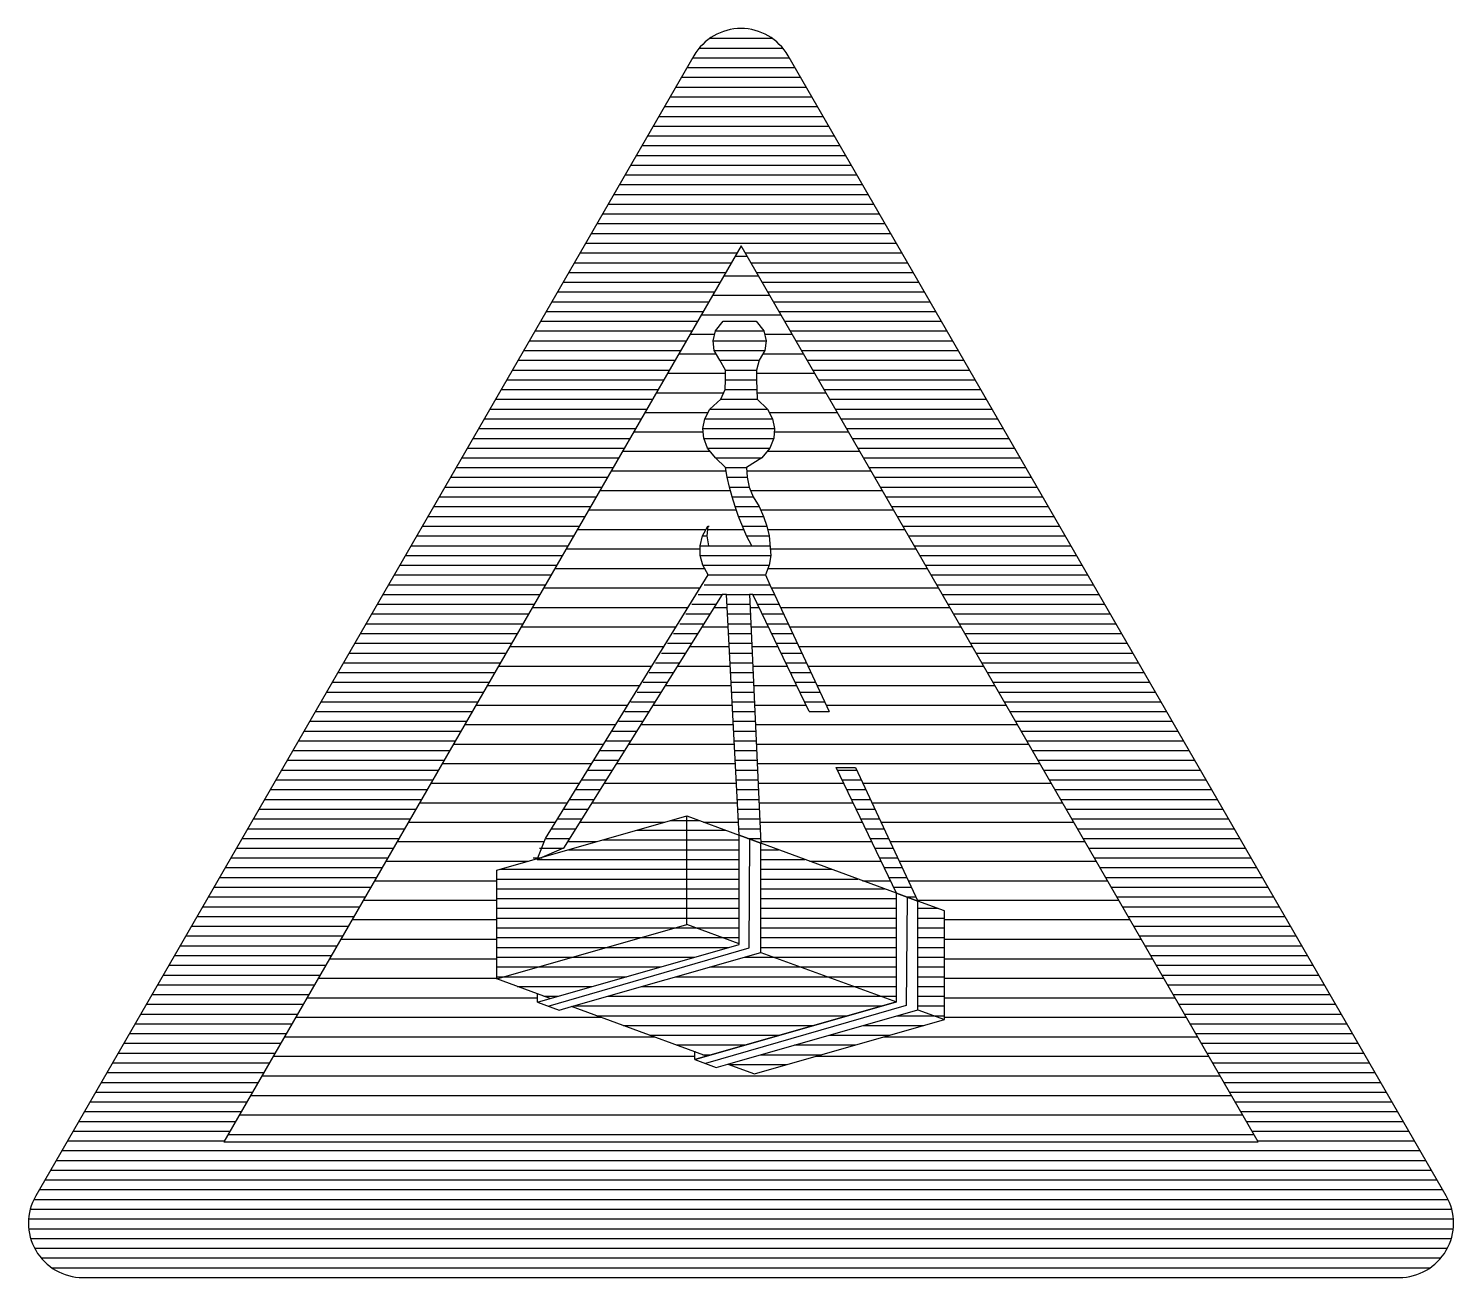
# Model space of a CAD drawing. Header units: millimetres. Extents: x -3 to 2253, y -3 to 1300.
# Drawn here: x 1898.17 to 1911.87, y 300.98 to 312.98 of the extents above; entities that cross this region are included whole.
import ezdxf

# ---------------------------------------------------------------- set-up
doc = ezdxf.new("R2010")
doc.units = ezdxf.units.MM
doc.layers.add('GEEL', color=2, linetype='Continuous')
doc.layers.add('VEILIG', color=7, linetype='Continuous')

# ---------------------------------------------------------------- blocks, each defined once
blk = doc.blocks.new('*X289')
at = {"color": 0}
for p, q in [((89.942, 35.812), (90.058, 35.812)), ((89.834, 35.625), (90.166, 35.625)), ((89.725, 35.438), (90.275, 35.438)), ((89.617, 35.25), (90.383, 35.25)), ((89.509, 35.062), (89.746, 35.062)), ((90.227, 35.062), (90.491, 35.062)), ((89.401, 34.875), (89.762, 34.875)), ((90.212, 34.875), (90.599, 34.875)), ((89.292, 34.688), (89.851, 34.688)), ((90.149, 34.688), (90.708, 34.688)), ((89.184, 34.5), (89.834, 34.5)), ((90.153, 34.5), (90.816, 34.5)), ((89.076, 34.312), (89.685, 34.312)), ((90.271, 34.312), (90.924, 34.312)), ((88.968, 34.125), (89.637, 34.125)), ((90.319, 34.125), (91.032, 34.125)), ((88.859, 33.938), (89.704, 33.938)), ((90.251, 33.938), (91.141, 33.938)), ((88.751, 33.75), (89.857, 33.75)), ((90.054, 33.75), (91.249, 33.75)), ((88.643, 33.562), (89.897, 33.562)), ((90.092, 33.562), (91.357, 33.562)), ((88.535, 33.375), (89.955, 33.375)), ((90.188, 33.375), (91.465, 33.375)), ((88.426, 33.188), (89.663, 33.188)), ((89.677, 33.188), (90.026, 33.188)), ((90.256, 33.188), (91.574, 33.188)), ((88.318, 33), (89.607, 33)), ((90.281, 33), (91.682, 33)), ((88.21, 32.812), (89.649, 32.812)), ((90.258, 32.812), (91.79, 32.812)), ((88.102, 32.625), (89.607, 32.625)), ((90.293, 32.625), (91.898, 32.625)), ((87.993, 32.438), (89.492, 32.438)), ((89.739, 32.438), (89.868, 32.438)), ((90.088, 32.438), (90.175, 32.438)), ((90.381, 32.438), (92.007, 32.438)), ((87.885, 32.25), (89.376, 32.25)), ((89.622, 32.25), (89.878, 32.25)), ((90.097, 32.25), (90.265, 32.25)), ((90.468, 32.25), (92.115, 32.25)), ((87.777, 32.062), (89.26, 32.062)), ((89.505, 32.062), (89.887, 32.062)), ((90.105, 32.062), (90.355, 32.062)), ((90.556, 32.062), (92.223, 32.062)), ((87.669, 31.875), (89.144, 31.875)), ((89.388, 31.875), (89.897, 31.875)), ((90.114, 31.875), (90.445, 31.875)), ((90.644, 31.875), (92.331, 31.875)), ((87.56, 31.688), (89.028, 31.688)), ((89.271, 31.688), (89.907, 31.688)), ((90.122, 31.688), (90.535, 31.688)), ((90.731, 31.688), (92.44, 31.688)), ((87.452, 31.5), (88.913, 31.5)), ((89.153, 31.5), (89.917, 31.5)), ((90.13, 31.5), (90.625, 31.5)), ((90.819, 31.5), (92.548, 31.5)), ((87.344, 31.312), (88.797, 31.312)), ((89.036, 31.312), (89.927, 31.312)), ((90.139, 31.312), (92.656, 31.312)), ((87.236, 31.125), (88.681, 31.125)), ((88.919, 31.125), (89.936, 31.125)), ((90.147, 31.125), (92.764, 31.125)), ((87.127, 30.938), (88.565, 30.938)), ((88.802, 30.938), (89.946, 30.938)), ((90.155, 30.938), (92.873, 30.938)), ((87.019, 30.75), (88.45, 30.75)), ((88.684, 30.75), (89.956, 30.75)), ((90.164, 30.75), (90.985, 30.75)), ((91.17, 30.75), (92.981, 30.75)), ((86.911, 30.562), (88.334, 30.562)), ((88.567, 30.562), (89.966, 30.562)), ((90.172, 30.562), (91.075, 30.562)), ((91.258, 30.562), (93.089, 30.562)), ((86.803, 30.375), (88.218, 30.375)), ((88.45, 30.375), (89.269, 30.375)), ((89.641, 30.375), (89.975, 30.375)), ((90.18, 30.375), (91.166, 30.375)), ((91.345, 30.375), (93.197, 30.375)), ((86.694, 30.188), (88.109, 30.188)), ((88.333, 30.188), (88.613, 30.188)), ((90.189, 30.188), (91.256, 30.188)), ((91.433, 30.188), (93.306, 30.188)), ((86.586, 30), (87.957, 30)), ((90.658, 30), (91.346, 30)), ((91.521, 30), (93.414, 30)), ((86.478, 29.812), (87.652, 29.812)), ((91.167, 29.812), (91.436, 29.812)), ((91.609, 29.812), (93.522, 29.812)), ((86.37, 29.625), (87.652, 29.625)), ((91.696, 29.625), (93.63, 29.625)), ((86.261, 29.438), (87.652, 29.438)), ((91.957, 29.438), (93.739, 29.438)), ((86.153, 29.25), (87.652, 29.25)), ((91.957, 29.25), (93.847, 29.25)), ((86.045, 29.062), (87.652, 29.062)), ((91.957, 29.062), (93.955, 29.062)), ((85.937, 28.875), (87.652, 28.875)), ((91.957, 28.875), (94.063, 28.875)), ((85.828, 28.688), (88.043, 28.688)), ((91.957, 28.688), (94.172, 28.688)), ((85.72, 28.5), (88.655, 28.5)), ((91.957, 28.5), (94.28, 28.5)), ((85.612, 28.312), (89.164, 28.312)), ((91.376, 28.312), (94.388, 28.312)), ((85.504, 28.125), (89.555, 28.125)), ((90.72, 28.125), (94.496, 28.125)), ((85.395, 27.938), (94.605, 27.938)), ((85.287, 27.75), (94.713, 27.75)), ((85.179, 27.562), (94.821, 27.562)), ((85.071, 27.375), (94.929, 27.375))]:
    blk.add_line(p, q, dxfattribs=at)
blk = doc.blocks.new('*X288')
at = {"color": 0}
for p, q in [((91.5, 28.515), (91.856, 28.515)), ((91.172, 28.421), (91.758, 28.421)), ((90.515, 28.234), (91.101, 28.234)), ((90.843, 28.328), (91.429, 28.328)), ((90.187, 28.14), (90.773, 28.14)), ((89.887, 28.046), (90.444, 28.046))]:
    blk.add_line(p, q, dxfattribs=at)
blk = doc.blocks.new('*X287')
at = {"color": 0}
for p, q in [((91.701, 29.547), (91.888, 29.547)), ((91.701, 29.453), (91.957, 29.453)), ((91.701, 29.359), (91.957, 29.359)), ((91.701, 29.266), (91.957, 29.266)), ((91.701, 29.172), (91.957, 29.172)), ((91.701, 29.078), (91.957, 29.078)), ((91.701, 28.984), (91.957, 28.984)), ((91.701, 28.89), (91.957, 28.89)), ((91.701, 28.797), (91.957, 28.797)), ((91.701, 28.703), (91.957, 28.703)), ((91.701, 28.609), (91.957, 28.609)), ((91.856, 28.515), (91.957, 28.515))]:
    blk.add_line(p, q, dxfattribs=at)
blk = doc.blocks.new('*X286')
at = {"color": 0}
for p, q in [((90.03, 29.078), (90.314, 29.078)), ((89.702, 28.984), (90.572, 28.984)), ((89.045, 28.797), (91.087, 28.797)), ((89.374, 28.89), (90.83, 28.89)), ((88.717, 28.703), (91.345, 28.703)), ((88.389, 28.609), (91.353, 28.609)), ((88.614, 28.515), (91.025, 28.515)), ((88.869, 28.421), (90.697, 28.421)), ((89.123, 28.328), (90.368, 28.328)), ((89.378, 28.234), (90.04, 28.234)), ((89.632, 28.14), (89.712, 28.14))]:
    blk.add_line(p, q, dxfattribs=at)
blk = doc.blocks.new('*X285')
at = {"color": 0}
for p, q in [((89.367, 29.359), (89.565, 29.359)), ((88.71, 29.172), (89.884, 29.172)), ((89.038, 29.266), (89.819, 29.266)), ((88.382, 29.078), (89.556, 29.078)), ((88.053, 28.984), (89.227, 28.984)), ((87.725, 28.89), (88.899, 28.89)), ((87.85, 28.797), (88.571, 28.797)), ((88.105, 28.703), (88.242, 28.703))]:
    blk.add_line(p, q, dxfattribs=at)
blk = doc.blocks.new('*X284')
at = {"color": 0}
for p, q in [((90.189, 30.11), (90.36, 30.11)), ((90.189, 30.016), (90.615, 30.016)), ((90.189, 29.922), (90.87, 29.922)), ((90.189, 29.828), (91.124, 29.828)), ((90.189, 29.735), (91.379, 29.735)), ((90.189, 29.641), (91.493, 29.641)), ((90.189, 29.547), (91.493, 29.547)), ((90.189, 29.453), (91.493, 29.453)), ((90.189, 29.359), (91.493, 29.359)), ((90.189, 29.266), (91.493, 29.266)), ((90.189, 29.172), (91.493, 29.172)), ((90.314, 29.078), (91.493, 29.078)), ((90.572, 28.984), (91.493, 28.984)), ((90.83, 28.89), (91.493, 28.89)), ((91.087, 28.797), (91.493, 28.797)), ((91.345, 28.703), (91.493, 28.703))]:
    blk.add_line(p, q, dxfattribs=at)
blk = doc.blocks.new('*X283')
at = {"color": 0}
for p, q in [((89.478, 30.391), (89.597, 30.391)), ((89.478, 30.297), (89.851, 30.297)), ((89.478, 30.204), (89.982, 30.204)), ((89.478, 30.11), (89.982, 30.11)), ((89.478, 30.016), (89.982, 30.016)), ((89.478, 29.922), (89.982, 29.922)), ((89.478, 29.828), (89.982, 29.828)), ((89.478, 29.735), (89.982, 29.735)), ((89.478, 29.641), (89.982, 29.641)), ((89.478, 29.547), (89.982, 29.547)), ((89.478, 29.453), (89.982, 29.453)), ((89.565, 29.359), (89.982, 29.359)), ((89.819, 29.266), (89.982, 29.266))]:
    blk.add_line(p, q, dxfattribs=at)
blk = doc.blocks.new('*X282')
at = {"color": 0}
for p, q in [((88.997, 30.297), (89.478, 30.297)), ((89.326, 30.391), (89.478, 30.391)), ((88.669, 30.204), (89.478, 30.204)), ((88.041, 30.016), (89.478, 30.016)), ((88.341, 30.11), (89.478, 30.11)), ((87.684, 29.922), (89.478, 29.922)), ((87.652, 29.828), (89.478, 29.828)), ((87.652, 29.735), (89.478, 29.735)), ((87.652, 29.641), (89.478, 29.641)), ((87.652, 29.547), (89.478, 29.547)), ((87.652, 29.453), (89.478, 29.453)), ((87.652, 29.359), (89.367, 29.359)), ((87.652, 29.266), (89.038, 29.266)), ((87.652, 29.172), (88.71, 29.172)), ((87.652, 29.078), (88.382, 29.078)), ((87.652, 28.984), (88.053, 28.984)), ((87.652, 28.89), (87.725, 28.89))]:
    blk.add_line(p, q, dxfattribs=at)
blk = doc.blocks.new('*X281')
at = {"color": 0}
for p, q in [((7.702, 59.906), (8.298, 59.906)), ((7.536, 59.719), (8.464, 59.719)), ((7.599, 59.812), (8.401, 59.812)), ((7.482, 59.625), (8.518, 59.625)), ((7.374, 59.438), (8.626, 59.438)), ((7.428, 59.531), (8.572, 59.531)), ((7.32, 59.344), (8.68, 59.344)), ((7.266, 59.25), (8.734, 59.25)), ((7.158, 59.062), (8.842, 59.062)), ((7.212, 59.156), (8.788, 59.156)), ((7.103, 58.969), (8.897, 58.969)), ((6.995, 58.781), (9.005, 58.781)), ((7.049, 58.875), (8.951, 58.875)), ((6.941, 58.688), (9.059, 58.688)), ((6.833, 58.5), (9.167, 58.5)), ((6.887, 58.594), (9.113, 58.594)), ((6.779, 58.406), (9.221, 58.406)), ((6.67, 58.219), (9.33, 58.219)), ((6.724, 58.312), (9.276, 58.312)), ((6.616, 58.125), (9.384, 58.125)), ((6.508, 57.938), (9.492, 57.938)), ((6.562, 58.031), (9.438, 58.031)), ((6.454, 57.844), (7.96, 57.844)), ((8.04, 57.844), (9.546, 57.844)), ((6.346, 57.656), (7.852, 57.656)), ((6.4, 57.75), (7.906, 57.75)), ((8.094, 57.75), (9.6, 57.75)), ((8.148, 57.656), (9.654, 57.656)), ((6.291, 57.562), (7.798, 57.562)), ((8.202, 57.562), (9.709, 57.562)), ((6.237, 57.469), (7.743, 57.469)), ((8.257, 57.469), (9.763, 57.469)), ((6.129, 57.281), (7.635, 57.281)), ((6.183, 57.375), (7.689, 57.375)), ((8.311, 57.375), (9.817, 57.375)), ((8.365, 57.281), (9.871, 57.281)), ((6.075, 57.188), (7.581, 57.188)), ((7.828, 57.188), (8.145, 57.188)), ((8.419, 57.188), (9.925, 57.188)), ((5.967, 57), (7.473, 57)), ((6.021, 57.094), (7.527, 57.094)), ((7.731, 57), (8.242, 57)), ((7.754, 57.094), (8.219, 57.094)), ((8.473, 57.094), (9.979, 57.094)), ((8.527, 57), (10.033, 57)), ((5.913, 56.906), (7.419, 56.906)), ((7.743, 56.906), (8.23, 56.906)), ((8.581, 56.906), (10.087, 56.906)), ((5.804, 56.719), (7.31, 56.719)), ((5.858, 56.812), (7.365, 56.812)), ((7.798, 56.812), (8.175, 56.812)), ((7.852, 56.719), (8.148, 56.719)), ((8.635, 56.812), (10.142, 56.812)), ((8.69, 56.719), (10.196, 56.719)), ((5.75, 56.625), (7.256, 56.625)), ((7.85, 56.625), (8.15, 56.625)), ((8.744, 56.625), (10.25, 56.625)), ((5.642, 56.438), (7.148, 56.438)), ((5.696, 56.531), (7.202, 56.531)), ((7.807, 56.438), (8.154, 56.438)), ((7.848, 56.531), (8.152, 56.531)), ((8.798, 56.531), (10.304, 56.531)), ((8.852, 56.438), (10.358, 56.438)), ((5.588, 56.344), (7.094, 56.344)), ((7.701, 56.344), (8.254, 56.344)), ((8.906, 56.344), (10.412, 56.344)), ((5.48, 56.156), (6.986, 56.156)), ((5.534, 56.25), (7.04, 56.25)), ((7.634, 56.156), (8.322, 56.156)), ((7.652, 56.25), (8.304, 56.25)), ((8.96, 56.25), (10.466, 56.25)), ((9.014, 56.156), (10.52, 56.156)), ((5.425, 56.062), (6.932, 56.062)), ((7.642, 56.062), (8.314, 56.062)), ((9.068, 56.062), (10.575, 56.062)), ((5.371, 55.969), (6.877, 55.969)), ((7.678, 55.969), (8.277, 55.969)), ((9.123, 55.969), (10.629, 55.969)), ((5.263, 55.781), (6.769, 55.781)), ((5.317, 55.875), (6.823, 55.875)), ((7.756, 55.875), (8.199, 55.875)), ((7.852, 55.781), (8.053, 55.781)), ((9.177, 55.875), (10.683, 55.875)), ((9.231, 55.781), (10.737, 55.781)), ((5.209, 55.688), (6.715, 55.688)), ((7.867, 55.688), (8.058, 55.688)), ((9.285, 55.688), (10.791, 55.688)), ((5.101, 55.5), (6.607, 55.5)), ((5.155, 55.594), (6.661, 55.594)), ((7.888, 55.594), (8.078, 55.594)), ((7.915, 55.5), (8.118, 55.5)), ((9.339, 55.594), (10.845, 55.594)), ((9.393, 55.5), (10.899, 55.5)), ((5.047, 55.406), (6.553, 55.406)), ((7.944, 55.406), (8.173, 55.406)), ((9.447, 55.406), (10.953, 55.406)), ((4.938, 55.219), (6.444, 55.219)), ((4.992, 55.312), (6.499, 55.312)), ((7.68, 55.219), (7.694, 55.219)), ((7.977, 55.312), (8.217, 55.312)), ((8.013, 55.219), (8.249, 55.219)), ((9.501, 55.312), (11.008, 55.312)), ((9.556, 55.219), (11.062, 55.219)), ((4.884, 55.125), (6.39, 55.125)), ((7.629, 55.125), (7.673, 55.125)), ((8.052, 55.125), (8.271, 55.125)), ((9.61, 55.125), (11.116, 55.125)), ((4.776, 54.938), (6.282, 54.938)), ((4.83, 55.031), (6.336, 55.031)), ((7.607, 55.031), (7.687, 55.031)), ((7.608, 54.938), (7.745, 54.938)), ((7.776, 54.938), (8.286, 54.938)), ((8.104, 55.031), (8.283, 55.031)), ((9.664, 55.031), (11.17, 55.031)), ((9.718, 54.938), (11.224, 54.938)), ((4.722, 54.844), (6.228, 54.844)), ((7.632, 54.844), (8.27, 54.844)), ((9.772, 54.844), (11.278, 54.844)), ((4.614, 54.656), (6.12, 54.656)), ((4.668, 54.75), (6.174, 54.75)), ((7.645, 54.656), (8.278, 54.656)), ((7.685, 54.75), (8.234, 54.75)), ((9.826, 54.75), (11.332, 54.75)), ((9.88, 54.656), (11.386, 54.656)), ((4.559, 54.562), (6.066, 54.562)), ((7.587, 54.562), (7.818, 54.562)), ((7.861, 54.562), (8.083, 54.562)), ((8.115, 54.562), (8.322, 54.562)), ((9.934, 54.562), (11.441, 54.562)), ((4.451, 54.375), (5.957, 54.375)), ((4.505, 54.469), (6.011, 54.469)), ((7.47, 54.375), (7.7, 54.375)), ((7.528, 54.469), (7.759, 54.469)), ((7.866, 54.469), (8.087, 54.469)), ((7.871, 54.375), (8.091, 54.375)), ((8.16, 54.469), (8.366, 54.469)), ((8.205, 54.375), (8.41, 54.375)), ((9.989, 54.469), (11.495, 54.469)), ((10.043, 54.375), (11.549, 54.375)), ((4.397, 54.281), (5.903, 54.281)), ((7.411, 54.281), (7.642, 54.281)), ((7.876, 54.281), (8.095, 54.281)), ((8.25, 54.281), (8.454, 54.281)), ((10.097, 54.281), (11.603, 54.281)), ((4.343, 54.188), (5.849, 54.188)), ((7.352, 54.188), (7.583, 54.188)), ((7.881, 54.188), (8.1, 54.188)), ((8.295, 54.188), (8.498, 54.188)), ((10.151, 54.188), (11.657, 54.188)), ((4.235, 54), (5.741, 54)), ((4.289, 54.094), (5.795, 54.094)), ((7.235, 54), (7.466, 54)), ((7.294, 54.094), (7.525, 54.094)), ((7.886, 54.094), (8.104, 54.094)), ((7.891, 54), (8.108, 54)), ((8.34, 54.094), (8.541, 54.094)), ((8.385, 54), (8.585, 54)), ((10.205, 54.094), (11.711, 54.094)), ((10.259, 54), (11.765, 54)), ((4.181, 53.906), (5.687, 53.906)), ((7.177, 53.906), (7.407, 53.906)), ((7.896, 53.906), (8.112, 53.906)), ((8.43, 53.906), (8.629, 53.906)), ((10.313, 53.906), (11.819, 53.906)), ((4.072, 53.719), (5.578, 53.719)), ((4.126, 53.812), (5.633, 53.812)), ((7.059, 53.719), (7.29, 53.719)), ((7.118, 53.812), (7.349, 53.812)), ((7.9, 53.812), (8.116, 53.812)), ((7.905, 53.719), (8.12, 53.719)), ((8.475, 53.812), (8.673, 53.812)), ((8.52, 53.719), (8.717, 53.719)), ((10.367, 53.812), (11.874, 53.812)), ((10.422, 53.719), (11.928, 53.719)), ((4.018, 53.625), (5.524, 53.625)), ((7.001, 53.625), (7.231, 53.625)), ((7.91, 53.625), (8.125, 53.625)), ((8.565, 53.625), (8.761, 53.625)), ((10.476, 53.625), (11.982, 53.625)), ((3.91, 53.438), (5.416, 53.438)), ((3.964, 53.531), (5.47, 53.531)), ((6.883, 53.438), (7.114, 53.438)), ((6.942, 53.531), (7.173, 53.531)), ((7.915, 53.531), (8.129, 53.531)), ((7.92, 53.438), (8.133, 53.438)), ((8.61, 53.531), (8.805, 53.531)), ((8.655, 53.438), (8.848, 53.438)), ((10.53, 53.531), (12.036, 53.531)), ((10.584, 53.438), (12.09, 53.438)), ((3.856, 53.344), (5.362, 53.344)), ((6.825, 53.344), (7.056, 53.344)), ((7.925, 53.344), (8.137, 53.344)), ((10.638, 53.344), (12.144, 53.344)), ((3.748, 53.156), (5.254, 53.156)), ((3.802, 53.25), (5.308, 53.25)), ((6.708, 53.156), (6.938, 53.156)), ((6.766, 53.25), (6.997, 53.25)), ((7.93, 53.25), (8.141, 53.25)), ((7.935, 53.156), (8.146, 53.156)), ((10.692, 53.25), (12.198, 53.25)), ((10.746, 53.156), (12.252, 53.156)), ((3.693, 53.062), (5.2, 53.062)), ((6.649, 53.062), (6.88, 53.062)), ((7.94, 53.062), (8.15, 53.062)), ((10.8, 53.062), (12.307, 53.062)), ((3.585, 52.875), (5.091, 52.875)), ((3.639, 52.969), (5.145, 52.969)), ((6.532, 52.875), (6.763, 52.875)), ((6.59, 52.969), (6.821, 52.969)), ((7.944, 52.969), (8.154, 52.969)), ((7.949, 52.875), (8.158, 52.875)), ((8.925, 52.875), (9.112, 52.875)), ((10.855, 52.969), (12.361, 52.969)), ((10.909, 52.875), (12.415, 52.875)), ((3.531, 52.781), (5.037, 52.781)), ((6.473, 52.781), (6.704, 52.781)), ((7.954, 52.781), (8.162, 52.781)), ((8.97, 52.781), (9.155, 52.781)), ((10.963, 52.781), (12.469, 52.781)), ((3.423, 52.594), (4.929, 52.594)), ((3.477, 52.688), (4.983, 52.688)), ((6.356, 52.594), (6.587, 52.594)), ((6.415, 52.688), (6.645, 52.688)), ((7.959, 52.688), (8.166, 52.688)), ((7.964, 52.594), (8.171, 52.594)), ((9.015, 52.688), (9.199, 52.688)), ((9.06, 52.594), (9.243, 52.594)), ((11.017, 52.688), (12.523, 52.688)), ((11.071, 52.594), (12.577, 52.594)), ((3.369, 52.5), (4.875, 52.5)), ((6.297, 52.5), (6.528, 52.5)), ((7.969, 52.5), (8.175, 52.5)), ((9.106, 52.5), (9.287, 52.5)), ((11.125, 52.5), (12.631, 52.5)), ((3.315, 52.406), (4.821, 52.406)), ((6.239, 52.406), (6.469, 52.406)), ((7.974, 52.406), (8.179, 52.406)), ((9.151, 52.406), (9.331, 52.406)), ((11.179, 52.406), (12.685, 52.406)), ((3.206, 52.219), (4.712, 52.219)), ((3.26, 52.312), (4.767, 52.312)), ((6.121, 52.219), (6.352, 52.219)), ((6.18, 52.312), (6.411, 52.312)), ((7.979, 52.312), (8.183, 52.312)), ((8.065, 52.219), (8.187, 52.219)), ((9.196, 52.312), (9.375, 52.312)), ((9.241, 52.219), (9.419, 52.219)), ((11.233, 52.312), (12.74, 52.312)), ((11.288, 52.219), (12.794, 52.219)), ((3.152, 52.125), (4.658, 52.125)), ((6.063, 52.125), (6.294, 52.125)), ((9.286, 52.125), (9.462, 52.125)), ((11.342, 52.125), (12.848, 52.125)), ((3.044, 51.938), (4.55, 51.938)), ((3.098, 52.031), (4.604, 52.031)), ((6.004, 52.031), (6.089, 52.031)), ((9.331, 52.031), (9.506, 52.031)), ((9.376, 51.938), (9.55, 51.938)), ((11.396, 52.031), (12.902, 52.031)), ((11.45, 51.938), (12.956, 51.938)), ((2.99, 51.844), (4.496, 51.844)), ((9.421, 51.844), (9.594, 51.844)), ((11.504, 51.844), (13.01, 51.844)), ((2.882, 51.656), (4.388, 51.656)), ((2.936, 51.75), (4.442, 51.75)), ((9.466, 51.75), (9.638, 51.75)), ((9.591, 51.656), (9.682, 51.656)), ((11.558, 51.75), (13.064, 51.75)), ((11.612, 51.656), (13.118, 51.656)), ((2.827, 51.562), (4.334, 51.562)), ((11.666, 51.562), (13.173, 51.562)), ((2.719, 51.375), (4.225, 51.375)), ((2.773, 51.469), (4.279, 51.469)), ((11.721, 51.469), (13.227, 51.469)), ((11.775, 51.375), (13.281, 51.375)), ((2.665, 51.281), (4.171, 51.281)), ((11.829, 51.281), (13.335, 51.281)), ((2.557, 51.094), (4.063, 51.094)), ((2.611, 51.188), (4.117, 51.188)), ((11.883, 51.188), (13.389, 51.188)), ((11.937, 51.094), (13.443, 51.094)), ((2.503, 51), (4.009, 51)), ((11.991, 51), (13.497, 51)), ((2.394, 50.812), (3.9, 50.812)), ((2.448, 50.906), (3.955, 50.906)), ((12.045, 50.906), (13.552, 50.906)), ((12.1, 50.812), (13.606, 50.812)), ((2.34, 50.719), (3.846, 50.719)), ((12.154, 50.719), (13.66, 50.719)), ((2.286, 50.625), (3.792, 50.625)), ((12.208, 50.625), (13.714, 50.625)), ((2.178, 50.438), (3.684, 50.438)), ((2.232, 50.531), (3.738, 50.531)), ((12.262, 50.531), (13.768, 50.531)), ((12.316, 50.438), (13.822, 50.438)), ((2.124, 50.344), (3.63, 50.344)), ((12.37, 50.344), (13.876, 50.344)), ((2.015, 50.156), (3.522, 50.156)), ((2.07, 50.25), (3.576, 50.25)), ((12.424, 50.25), (13.93, 50.25)), ((12.478, 50.156), (13.985, 50.156)), ((1.961, 50.062), (3.467, 50.062)), ((12.533, 50.062), (14.039, 50.062)), ((1.853, 49.875), (3.359, 49.875)), ((1.907, 49.969), (3.413, 49.969)), ((12.587, 49.969), (14.093, 49.969)), ((12.641, 49.875), (14.147, 49.875)), ((1.799, 49.781), (3.305, 49.781)), ((12.695, 49.781), (14.201, 49.781)), ((1.691, 49.594), (3.197, 49.594)), ((1.745, 49.688), (3.251, 49.688)), ((12.749, 49.688), (14.255, 49.688)), ((12.803, 49.594), (14.309, 49.594)), ((1.637, 49.5), (3.143, 49.5)), ((12.857, 49.5), (14.363, 49.5)), ((1.528, 49.312), (3.034, 49.312)), ((1.582, 49.406), (3.089, 49.406)), ((12.911, 49.406), (14.418, 49.406)), ((12.966, 49.312), (14.472, 49.312)), ((1.474, 49.219), (14.526, 49.219)), ((1.366, 49.031), (14.634, 49.031)), ((1.42, 49.125), (14.58, 49.125)), ((1.312, 48.938), (14.688, 48.938)), ((1.258, 48.844), (14.742, 48.844)), ((1.17, 48.656), (14.83, 48.656)), ((1.205, 48.75), (14.795, 48.75)), ((1.154, 48.562), (14.846, 48.562)), ((1.155, 48.469), (14.845, 48.469)), ((1.174, 48.375), (14.826, 48.375)), ((1.211, 48.281), (14.789, 48.281)), ((1.274, 48.188), (14.726, 48.188)), ((1.376, 48.094), (14.624, 48.094))]:
    blk.add_line(p, q, dxfattribs=at)
blk = doc.blocks.new('0709')
blk.add_line((-0.427, -1.921), (1.511, -1.367))
at = {"layer": 'VEILIG'}
for p, q in [((-0.237, 2.922), (-0.206, 2.922)), ((-0.504, -0.625), (-0.504, 0.419)), ((0, -0.816), (0, 0.233)), ((0.096, -0.85), (0.104, 0.195)), ((0.207, -0.893), (0.207, 0.157)), ((1.511, -1.367), (1.511, -0.324)), ((1.511, -0.324), (1.719, -0.4)), ((1.615, -0.362), (1.604, -1.404)), ((1.719, -1.443), (1.719, -0.4)), ((-2.33, -1.146), (-0.504, -0.625)), ((0, -0.81), (-0.504, -0.625)), ((-1.939, -1.37), (0, -0.816)), ((-1.835, -1.408), (0.096, -0.85)), ((-1.61, -1.412), (0.207, -0.893)), ((0.207, -0.893), (1.511, -1.367)), ((-1.939, -1.37), (-1.939, -1.291)), ((-1.817, -1.335), (-1.939, -1.291)), ((1.511, -1.367), (-0.427, -1.921)), ((-1.939, -1.37), (-1.731, -1.446)), ((-1.731, -1.446), (-1.61, -1.412)), ((-0.427, -1.847), (-1.61, -1.412)), ((1.604, -1.404), (-0.324, -1.959)), ((-0.108, -1.965), (1.719, -1.443)), ((1.719, -1.443), (1.975, -1.538)), ((-0.427, -1.921), (-0.427, -1.841)), ((-0.315, -1.889), (-0.427, -1.847)), ((-0.427, -1.921), (-0.22, -1.997)), ((-0.22, -1.997), (-0.108, -1.965))]:
    blk.add_line(p, q, dxfattribs=at)
blk.add_lwpolyline([(6.796, -3.233), (0.47, 7.723, 0.57735), (-0.434, 7.723), (-6.76, -3.233, 0.57735), (-6.308, -4.016), (6.344, -4.016, 0.57735)], format="xyb", close=True, dxfattribs=at)
for points in [[(4.988, -2.712), (0.018, 5.897), (-4.952, -2.712)], [(1.118, 0.884), (1.719, -0.4), (1.511, -0.324), (0.931, 0.884)]]:
    blk.add_lwpolyline(points, close=True, dxfattribs=at)
for points in [[(0.673, 1.422), (0.133, 2.547), (0.101, 2.547), (0.207, 0.157), (0, 0.233), (-0.121, 2.547), (-0.164, 2.547), (-1.688, 0.109), (-1.941, 0), (-1.861, 0.203), (-0.297, 2.734), (-0.35, 2.828), (-0.374, 2.922), (-0.375, 3.015), (-0.353, 3.109), (-0.302, 3.203), (-0.309, 3.109), (-0.295, 3.015), (0.122, 3.015), (0.07, 3.109), (0.031, 3.203), (-0.005, 3.297), (-0.038, 3.39), (-0.067, 3.484), (-0.094, 3.578), (-0.115, 3.672), (-0.13, 3.765), (-0.226, 3.859), (-0.304, 3.953), (-0.34, 4.047), (-0.348, 4.14), (-0.33, 4.234), (-0.281, 4.328), (-0.175, 4.422), (-0.134, 4.515), (-0.132, 4.609), (-0.13, 4.703), (-0.184, 4.797), (-0.239, 4.89), (-0.251, 4.984), (-0.228, 5.078), (-0.154, 5.172), (0.163, 5.172), (0.237, 5.078), (0.26, 4.984), (0.248, 4.89), (0.193, 4.797), (0.166, 4.703), (0.168, 4.609), (0.17, 4.515), (0.172, 4.422), (0.272, 4.328), (0.322, 4.234), (0.34, 4.14), (0.332, 4.047), (0.295, 3.953), (0.217, 3.859), (0.071, 3.765), (0.076, 3.672), (0.096, 3.578), (0.136, 3.484), (0.191, 3.39), (0.235, 3.297), (0.267, 3.203), (0.289, 3.109), (0.304, 2.922), (0.288, 2.828), (0.252, 2.734), (0.296, 2.64), (0.34, 2.547), (0.866, 1.422)], [(-1.939, -1.291), (-2.33, -1.146), (-2.33, -0.103), (-0.504, 0.419), (0, 0.233)], [(0, 0.233), (0.207, 0.157)], [(1.511, -0.324), (0.207, 0.157)], [(-0.108, -1.965), (0.148, -2.059), (1.975, -1.538), (1.975, -0.494), (1.719, -0.4)]]:
    blk.add_lwpolyline(points, dxfattribs=at)
blk.add_arc((-0.297, 2.734), 0, 269.3883, 0, dxfattribs=at)
at = {"layer": 'GEEL'}
blk.add_blockref('*X289', (-89.982, -30.016), dxfattribs=at)
at = {"layer": 'VEILIG'}
for name, p in [('*X281', (-7.982, -52.016)), ('*X282', (-89.982, -30.016)), ('*X283', (-89.982, -30.016)), ('*X284', (-89.982, -30.016)), ('*X287', (-89.982, -30.016)), ('*X285', (-89.982, -30.016)), ('*X286', (-89.982, -30.016)), ('*X288', (-89.982, -30.016))]:
    blk.add_blockref(name, p, dxfattribs=at)

msp = doc.modelspace()

# ---------------------------------------------------------------- block references
msp.add_blockref('0709', (1905, 305))

doc.saveas('drawing.dxf')
